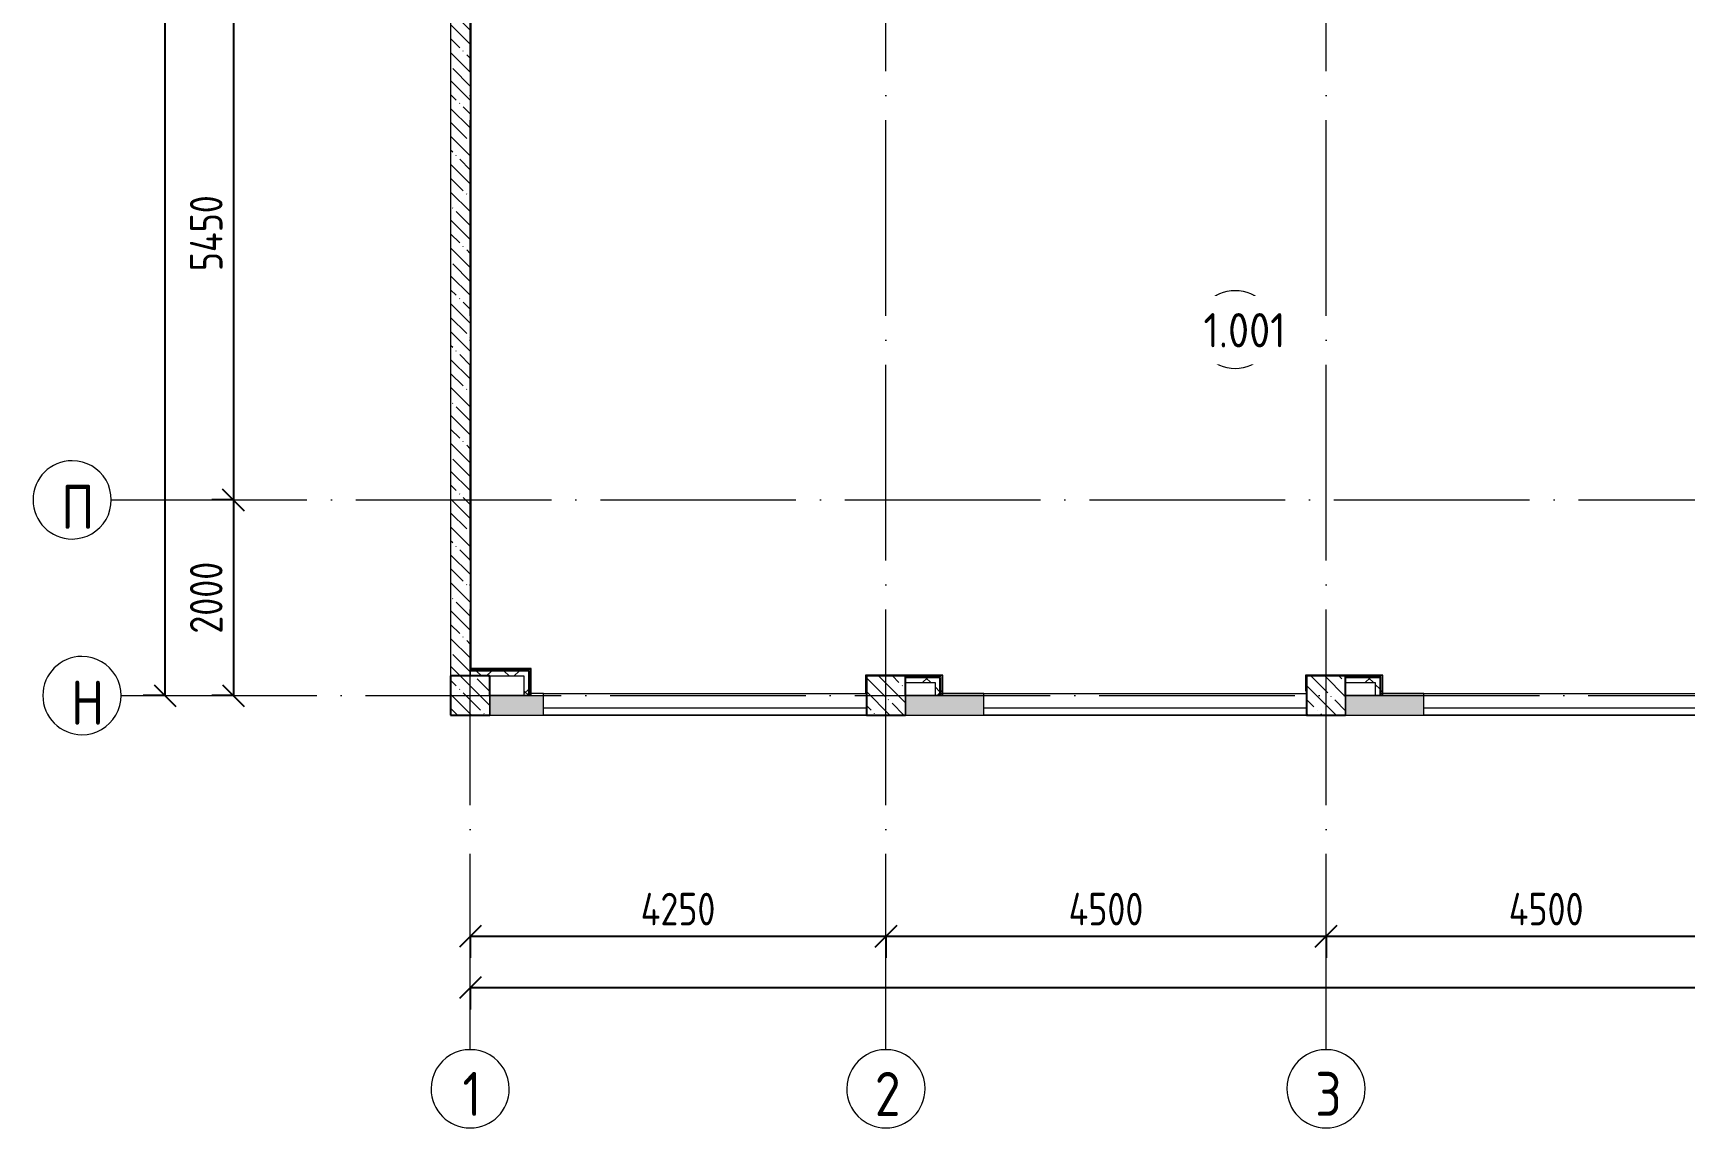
# Model space of a CAD drawing. Header units: millimetres. Extents: x -68946 to 288321, y -402657 to 324925.
# Drawn here: x -4469 to 12419, y 39106 to 50296 of the extents above; entities that cross this region are included whole.
import ezdxf

# ---------------------------------------------------------------- set-up
doc = ezdxf.new("R2010")
doc.units = ezdxf.units.MM
doc.linetypes.add('ADSK_Линия сетки', pattern=[2500, 2000, -250, 0, -250])
doc.layers.get('Defpoints').update_dxf_attribs({"color": 250})
for name, color, linetype, lineweight in [('A-____-____-DIMS', 250, 'Continuous', 9), ('A-AREA-____-IDEN', 250, 'Continuous', 9), ('A-GLAZ-____-MCUT', 250, 'Continuous', 9), ('A-GLAZ-____-OTLN', 250, 'Continuous', 5), ('A-WALL-____-MCUT', 250, 'Continuous', 13), ('A-WALL-____-PATT', 250, 'Continuous', 13), ('A-WALL-FNSH-MCUT', 250, 'Continuous', 13), ('I-WALL-____-OTLN', 250, 'Continuous', 9), ('S-COLS-____-MCUT', 250, 'Continuous', 25), ('S-COLS-____-OTLN', 250, 'Continuous', 9), ('S-GRID-____-IDEN', 250, 'Continuous', 9), ('S-GRID-____-OTLN', 250, 'Continuous', 9)]:
    doc.layers.add(name, color=color, linetype=linetype, lineweight=lineweight)
doc.styles.add('GOST Common', font='', dxfattribs={"width": 0.9, "height": 349.9999999999996})
doc.styles.add('ISOCPEUR_1', font='isocpeur.ttf', dxfattribs={"width": 0.9, "height": 249.9999999999997})
doc.styles.get("Standard").update_dxf_attribs({"font": 'ГОСТ тип А.ttf'})
doc.styles.get('GOST Common').set_extended_font_data('GOST Common')
doc.dimstyles.new('А3', dxfattribs={"dimtxt": 333, "dimasz": 222, "dimexe": 222, "dimexo": 111, "dimgap": 111, "dimtad": 1, "dimtoh": 1, "dimdec": 0, "dimrnd": 0.0015, "dimzin": 0, "dimdsep": 46, "dimtxsty": 'Standard', "dimblk": 'OBLIQUE', "dimcen": 0, "dimclrd": 7, "dimclre": 7, "dimclrt": 7, "dimadec": 0, "dimazin": 0, "dimtfac": 1, "dimtdec": 0, "dimtofl": 0, "dimtmove": 0, "dimatfit": 3, "dimfxl": 1, "dimtolj": 1, "dimtzin": 0, "dimarcsym": 0})
pattern_1 = [(135, (0, 0), (-142.5612123685822, -142.5612123685822), []), (135, (142.562, 0), (-142.5612123685822, -142.5612123685822), [252.016, -50.403, 3.353, -47.05])]
pattern_2 = [(45, (0, 0), (-141.4213562373095, 141.4213562373095), []), (135, (0, 0), (-141.4213562373095, -141.4213562373095), [])]

# ---------------------------------------------------------------- blocks, each defined once
blk = doc.blocks.new('Окно_СКБ_2Ст1 - Окно_СКБ_2Ст_3300_ОК1-V1-Кладочный план на отм_ 0_000_ Секция 1_')
at = {"layer": 'A-GLAZ-____-MCUT'}
for p, q in [((-1650.000000000005, -124.9999999999557), (1649.999999999991, -124.999999999961)), ((-1650.000000000005, -194.9999999999659), (1649.999999999991, -194.9999999999712))]:
    blk.add_line(p, q, dxfattribs=at)
at = {"layer": 'A-GLAZ-____-OTLN'}
for p, q in [((1649.999999999991, -124.9999999999609), (-1649.978078360016, -124.9999999999556)), ((-1649.978078360016, -194.9999999999657), (1649.999999999991, -194.999999999971))]:
    blk.add_line(p, q, dxfattribs=at)
blk = doc.blocks.new('Окно_СКБ_2Ст1 - Окно_СКБ_2Ст 3300_ОК2л-V2-Кладочный план на отм_ 0_000_ Секция 1_')
at = {"layer": 'A-GLAZ-____-MCUT'}
for p, q in [((-1650.000000000005, -124.9999999999557), (1649.999999999991, -124.999999999961)), ((-1650.000000000005, -194.9999999999659), (1649.999999999991, -194.9999999999712))]:
    blk.add_line(p, q, dxfattribs=at)
at = {"layer": 'A-GLAZ-____-OTLN'}
for p, q in [((1649.999999999991, -124.9999999999609), (-1649.978078357919, -124.9999999999556)), ((-1649.978078357919, -194.9999999999657), (1649.999999999991, -194.999999999971))]:
    blk.add_line(p, q, dxfattribs=at)
blk = doc.blocks.new('Окно_СКБ_2Ст1 - Окно_СКБ_2Ст_3300_ОК1-V23-Кладочный план на отм_ 0_000_ Секция 1_')
at = {"layer": 'A-GLAZ-____-MCUT'}
for p, q in [((-1650.000000000005, -124.9999999999557), (1649.999999999991, -124.999999999961)), ((-1650.000000000005, -194.9999999999659), (1649.999999999991, -194.9999999999712))]:
    blk.add_line(p, q, dxfattribs=at)
at = {"layer": 'A-GLAZ-____-OTLN'}
for p, q in [((1649.999999999991, -124.9999999999609), (-1649.957174871719, -124.9999999999556)), ((-1649.957174871719, -194.9999999999657), (1649.999999999991, -194.999999999971))]:
    blk.add_line(p, q, dxfattribs=at)
blk = doc.blocks.new('Ось сетки - Круг_Ø8 мм-39983606-Кладочный план на отм_ 0_000_ Секция 1_')
at = {"layer": 'S-GRID-____-IDEN'}
for centre, start, end in [((0, -2.710563210106287e-17), 359.9999999999996, 179.9999999999998), ((5.287437154777308e-16, -2.710563210106287e-17), 179.9999999999998, 359.9999999999993)]:
    blk.add_arc(centre, 4.000000000000003, start, end, dxfattribs=at)
blk = doc.blocks.new('_Oblique')
at = {"color": 0, "linetype": 'ByBlock', "lineweight": -2}
blk.add_line((-0.5, -0.5), (0.5, 0.5), dxfattribs=at)
blk = doc.blocks.new('DIMBLOCK4-Кладочный план на отм_ 0_000_ Секция 1_')
at = {"layer": 'A-____-____-DIMS', "color": 7, "lineweight": -2, "transparency": 16777216}
for p, q in [((-2431.996332540172, 50975.00058610467), (-2642.981231400102, 50975.00058610467)), ((-2420.981231400102, 50975.00058610467), (-2420.981231400101, 45525.00058610431)), ((-2431.99633254019, 45525.00058610431), (-2642.981231400101, 45525.00058610431))]:
    blk.add_line(p, q, dxfattribs=at)
at = {"layer": 'Defpoints', "color": 0, "transparency": 16777216}
for p in [(-2320.996332540172, 50975.00058610467), (-2420.981231400101, 45525.00058610431), (-2320.99633254019, 45525.00058610431)]:
    blk.add_point(p, dxfattribs=at)
at = {"layer": 'A-____-____-DIMS', "color": 7, "lineweight": -2, "transparency": 16777216, "xscale": 222, "yscale": 222, "zscale": 222}
for p, rotation in [((-2420.981231400102, 50975.00058610467), 90), ((-2420.981231400101, 45525.00058610431), 270)]:
    blk.add_blockref('_Oblique', p, dxfattribs=dict(at, rotation=rotation))
at = {"layer": 'A-____-____-DIMS', "color": 7, "transparency": 16777216, "insert": (-2698.481231400088, 48250.00058610448), "char_height": 333, "width": 2.566969078326065, "attachment_point": 5, "rotation": 90}
blk.add_mtext('\\A1;5450', dxfattribs=at)
blk = doc.blocks.new('DIMBLOCK5-Кладочный план на отм_ 0_000_ Секция 1_')
at = {"layer": 'A-____-____-DIMS', "color": 7, "lineweight": -2, "transparency": 16777216}
for p, q in [((-2431.99633254019, 45525.00058610431), (-2642.981231400108, 45525.00058610431)), ((-2420.981231400108, 45525.00058610431), (-2420.981231400107, 43525.00058610508)), ((-2431.996332540197, 43525.00058610508), (-2642.981231400107, 43525.00058610508))]:
    blk.add_line(p, q, dxfattribs=at)
at = {"layer": 'Defpoints', "color": 0, "transparency": 16777216}
for p in [(-2320.99633254019, 45525.00058610431), (-2420.981231400107, 43525.00058610508), (-2320.996332540197, 43525.00058610508)]:
    blk.add_point(p, dxfattribs=at)
at = {"layer": 'A-____-____-DIMS', "color": 7, "lineweight": -2, "transparency": 16777216, "xscale": 222, "yscale": 222, "zscale": 222}
for p, rotation in [((-2420.981231400108, 45525.00058610431), 90), ((-2420.981231400107, 43525.00058610508), 270)]:
    blk.add_blockref('_Oblique', p, dxfattribs=dict(at, rotation=rotation))
at = {"layer": 'A-____-____-DIMS', "color": 7, "transparency": 16777216, "insert": (-2698.481231400095, 44525.00058610469), "char_height": 333, "width": 2.483081199949397, "attachment_point": 5, "rotation": 90}
blk.add_mtext('\\A1;2000', dxfattribs=at)
blk = doc.blocks.new('DIMBLOCK6-Кладочный план на отм_ 0_000_ Секция 1_')
at = {"layer": 'A-____-____-DIMS', "color": 7, "lineweight": -2, "transparency": 16777216}
for p, q in [((-3131.99633254015, 58375.00058610441), (-3342.981231400245, 58375.00058610441)), ((-3120.981231400245, 58375.00058610441), (-3120.981231400241, 43525.00058610508)), ((-3131.996332540198, 43525.00058610508), (-3342.981231400241, 43525.00058610508))]:
    blk.add_line(p, q, dxfattribs=at)
at = {"layer": 'Defpoints', "color": 0, "transparency": 16777216}
for p in [(-3020.99633254015, 58375.00058610441), (-3120.981231400241, 43525.00058610508), (-3020.996332540197, 43525.00058610508)]:
    blk.add_point(p, dxfattribs=at)
at = {"layer": 'A-____-____-DIMS', "color": 7, "lineweight": -2, "transparency": 16777216, "xscale": 222, "yscale": 222, "zscale": 222}
for p, rotation in [((-3120.981231400245, 58375.00058610441), 90), ((-3120.981231400241, 43525.00058610508), 270)]:
    blk.add_blockref('_Oblique', p, dxfattribs=dict(at, rotation=rotation))
at = {"layer": 'A-____-____-DIMS', "color": 7, "transparency": 16777216, "insert": (-3398.481231400227, 50950.00058610474), "char_height": 333, "width": 3.003186045884744, "attachment_point": 5, "rotation": 90}
blk.add_mtext('\\A1;14850', dxfattribs=at)
blk = doc.blocks.new('DIMBLOCK7-Кладочный план на отм_ 0_000_ Секция 1_')
at = {"layer": 'A-____-____-DIMS', "color": 7, "lineweight": -2, "transparency": 16777216}
for p, q in [((1.264173571950975e-09, 41065.34513080867), (4250.000000002976, 41065.34513080867)), ((1.264172897470557e-09, 41054.33002966845), (1.264159978371504e-09, 40843.34513080867)), ((4250.000000002976, 41054.33002966843), (4250.000000002976, 40843.34513080867))]:
    blk.add_line(p, q, dxfattribs=at)
at = {"layer": 'Defpoints', "color": 0, "transparency": 16777216}
for p in [(1.264179694260292e-09, 41165.33002966845), (4250.000000002976, 41165.33002966843), (4250.000000002976, 41065.34513080867)]:
    blk.add_point(p, dxfattribs=at)
at = {"layer": 'A-____-____-DIMS', "color": 7, "lineweight": -2, "transparency": 16777216, "xscale": 222, "yscale": 222, "zscale": 222, "rotation": 180}
blk.add_blockref('_Oblique', (1.264173571950975e-09, 41065.34513080867), dxfattribs=at)
at = {"layer": 'A-____-____-DIMS', "color": 7, "lineweight": -2, "transparency": 16777216, "xscale": 222, "yscale": 222, "zscale": 222}
blk.add_blockref('_Oblique', (4250.000000002976, 41065.34513080867), dxfattribs=at)
at = {"layer": 'A-____-____-DIMS', "color": 7, "transparency": 16777216, "insert": (2125.00000000212, 41342.84513080867), "char_height": 333, "width": 2.566969078326065, "attachment_point": 5}
blk.add_mtext('\\A1;4250', dxfattribs=at)
blk = doc.blocks.new('DIMBLOCK8-Кладочный план на отм_ 0_000_ Секция 1_')
at = {"layer": 'A-____-____-DIMS', "color": 7, "lineweight": -2, "transparency": 16777216}
for p, q in [((4250.000000002976, 41065.34513080867), (8750.000000002976, 41065.34513080867)), ((4250.000000002976, 41054.33002966843), (4250.000000002976, 40843.34513080867)), ((8750.000000002976, 41054.33002966842), (8750.000000002976, 40843.34513080867))]:
    blk.add_line(p, q, dxfattribs=at)
at = {"layer": 'Defpoints', "color": 0, "transparency": 16777216}
for p in [(4250.000000002976, 41165.33002966843), (8750.000000002976, 41165.33002966842), (8750.000000002976, 41065.34513080867)]:
    blk.add_point(p, dxfattribs=at)
at = {"layer": 'A-____-____-DIMS', "color": 7, "lineweight": -2, "transparency": 16777216, "xscale": 222, "yscale": 222, "zscale": 222, "rotation": 180}
blk.add_blockref('_Oblique', (4250.000000002976, 41065.34513080867), dxfattribs=at)
at = {"layer": 'A-____-____-DIMS', "color": 7, "lineweight": -2, "transparency": 16777216, "xscale": 222, "yscale": 222, "zscale": 222}
blk.add_blockref('_Oblique', (8750.000000002976, 41065.34513080867), dxfattribs=at)
at = {"layer": 'A-____-____-DIMS', "color": 7, "transparency": 16777216, "insert": (6500.000000002976, 41342.84513080867), "char_height": 333, "width": 2.566969078326065, "attachment_point": 5}
blk.add_mtext('\\A1;4500', dxfattribs=at)
blk = doc.blocks.new('DIMBLOCK9-Кладочный план на отм_ 0_000_ Секция 1_')
at = {"layer": 'A-____-____-DIMS', "color": 7, "lineweight": -2, "transparency": 16777216}
for p, q in [((8750.000000002976, 41065.34513080867), (13250.00000000177, 41065.34513080867)), ((8750.000000002976, 41054.33002966842), (8750.000000002976, 40843.34513080867)), ((13250.00000000177, 41054.3300296684), (13250.00000000177, 40843.34513080867))]:
    blk.add_line(p, q, dxfattribs=at)
at = {"layer": 'Defpoints', "color": 0, "transparency": 16777216}
for p in [(8750.000000002976, 41165.33002966842), (13250.00000000177, 41165.3300296684), (13250.00000000177, 41065.34513080867)]:
    blk.add_point(p, dxfattribs=at)
at = {"layer": 'A-____-____-DIMS', "color": 7, "lineweight": -2, "transparency": 16777216, "xscale": 222, "yscale": 222, "zscale": 222, "rotation": 180}
blk.add_blockref('_Oblique', (8750.000000002976, 41065.34513080867), dxfattribs=at)
at = {"layer": 'A-____-____-DIMS', "color": 7, "lineweight": -2, "transparency": 16777216, "xscale": 222, "yscale": 222, "zscale": 222}
blk.add_blockref('_Oblique', (13250.00000000177, 41065.34513080867), dxfattribs=at)
at = {"layer": 'A-____-____-DIMS', "color": 7, "transparency": 16777216, "insert": (11000.00000000237, 41342.84513080867), "char_height": 333, "width": 2.566969078326065, "attachment_point": 5}
blk.add_mtext('\\A1;4500', dxfattribs=at)
blk = doc.blocks.new('DIMBLOCK22-Кладочный план на отм_ 0_000_ Секция 1_')
at = {"layer": 'A-____-____-DIMS', "color": 7, "lineweight": -2, "transparency": 16777216}
for p, q in [((1.256119747676818e-09, 40539.77833256664), (69150.00000000092, 40539.77833256664)), ((1.2561190731964e-09, 40528.76323142664), (1.256106154097347e-09, 40317.77833256664)), ((69150.00000000092, 40528.76323142641), (69150.00000000092, 40317.77833256664))]:
    blk.add_line(p, q, dxfattribs=at)
at = {"layer": 'Defpoints', "color": 0, "transparency": 16777216}
for p in [(1.256125869986136e-09, 40639.76323142664), (69150.00000000092, 40639.76323142641), (69150.00000000092, 40539.77833256664)]:
    blk.add_point(p, dxfattribs=at)
at = {"layer": 'A-____-____-DIMS', "color": 7, "lineweight": -2, "transparency": 16777216, "xscale": 222, "yscale": 222, "zscale": 222, "rotation": 180}
blk.add_blockref('_Oblique', (1.256119747676818e-09, 40539.77833256664), dxfattribs=at)
at = {"layer": 'A-____-____-DIMS', "color": 7, "lineweight": -2, "transparency": 16777216, "xscale": 222, "yscale": 222, "zscale": 222}
blk.add_blockref('_Oblique', (69150.00000000092, 40539.77833256664), dxfattribs=at)
at = {"layer": 'A-____-____-DIMS', "color": 7, "transparency": 16777216, "insert": (34575.00000000108, 40817.27833256664), "char_height": 333, "width": 2.919298167508075, "attachment_point": 5}
blk.add_mtext('\\A1;69150', dxfattribs=at)
blk = doc.blocks.new('AAR_СКБ_Марка_Помещения - Номер-17325395-Кладочный план на отм_ 0_000_ Секция 1_')
at = {"layer": 'A-AREA-____-IDEN'}
blk.add_circle((4.316872474784324e-17, 1.501677219884991), 4.000000000000004, dxfattribs=at)

msp = doc.modelspace()

# ---------------------------------------------------------------- hatches: boundary and pattern name
at = {"layer": 'A-WALL-____-PATT', "lineweight": 15}
h = msp.add_hatch(dxfattribs=at)
h.set_pattern_fill('FP_8', color=256, style=0, pattern_type=2)
h.set_pattern_definition(pattern_1)
h.paths.add_polyline_path([(-200.0219216387491, 43725.00058610502), (-0.02192163874912865, 43725.00058610502), (-0.02192163873721711, 50774.99999999955), (-200.0219216387383, 50774.99999999955), (-200.021921638747, 45126.58101473303)])
h = msp.add_hatch(dxfattribs=at)
h.set_pattern_fill('FP_28', color=42, style=0, pattern_type=2)
h.set_pattern_definition(pattern_2)
h.paths.add_polyline_path([(-0.02192163874912865, 43725.00058610502), (549.9780786660482, 43725.00058610502), (549.9780786660482, 43775.00058610502), (-0.02192163874912865, 43775.00058610502)])
h = msp.add_hatch(dxfattribs=at)
h.set_pattern_fill('FP_28', color=42, style=0, pattern_type=2)
h.set_pattern_definition(pattern_2)
h.paths.add_polyline_path([(581.0335760524517, 43525.00058610509), (599.9780786660488, 43525.00058610509), (599.9780786660488, 43775.00058610502), (549.9780786660482, 43775.00058610502), (549.9780786660482, 43525.00058610509)])
h = msp.add_hatch(dxfattribs=at)
h.set_pattern_fill('FP_28', color=42, style=0, pattern_type=2)
h.set_pattern_definition(pattern_2)
h.paths.add_polyline_path([(4449.978078361255, 43656.99999999953), (4802.581176168749, 43656.99999999953), (4802.581176168749, 43706.99999999953), (4449.978078361255, 43706.99999999953)])
h = msp.add_hatch(dxfattribs=at)
h.set_pattern_fill('FP_28', color=42, style=0, pattern_type=2)
h.set_pattern_definition(pattern_2)
h.paths.add_polyline_path([(4802.581176168749, 43525.00058610508), (4802.581176168749, 43656.99999999953), (4752.581176168752, 43656.99999999953), (4752.581176168752, 43525.00058610508)])
h = msp.add_hatch(dxfattribs=at)
h.set_pattern_fill('FP_28', color=42, style=0, pattern_type=2)
h.set_pattern_definition(pattern_2)
h.paths.add_polyline_path([(9252.581176168744, 43656.99999999952), (9252.58117616874, 43706.99999999951), (8949.978078361259, 43706.99999999951), (8949.97807836126, 43656.99999999952), (9102.340748064587, 43656.99999999952)])
h = msp.add_hatch(dxfattribs=at)
h.set_pattern_fill('FP_28', color=42, style=0, pattern_type=2)
h.set_pattern_definition(pattern_2)
h.paths.add_polyline_path([(9302.581176168744, 43525.00058610507), (9302.581176168744, 43706.99999999951), (9252.58117616874, 43706.99999999951), (9252.581176168744, 43525.00058610507)])
h = msp.add_hatch(dxfattribs=at)
h.set_pattern_fill('FP_9', color=256, style=0, pattern_type=2)
h.set_pattern_definition([(49.99999999999999, (0, 0), (364.3679291599551, -31.87829433463961), [38.1, -419.1]), (355, (0, 0), (-70.48585119027365, 382.1133031955085), [30.48, -335.28]), (100.451, (30.364, -2.657), (293.8850033319185, 350.2333756405837), [32.38, -356.18]), (46.184, (0, 101.6), (542.1584806148381, -84.08582678674355), [57.15, -628.65]), (96.636, (45.18, 94.59299999999999), (474.8048986471381, 494.8554198568314), [48.57, -534.27]), (351.184, (0, 101.6), (474.8101998134891, 494.8500824593995), [45.72, -502.92]), (21, (50.8, 76.2), (303.2284677223905, -204.530461821048), [38.1, -419.1]), (326, (50.8, 76.2), (123.6038908877798, 368.3760440832192), [30.48, -335.28]), (71.45100000000001, (76.069, 59.15600000000001), (426.8341253887271, 163.8427355717685), [32.38, -356.18]), (37.50000000000001, (0, 0), (6.176645655275919, 169.1101515830707), [16.764, -314.452, 16.764, -323.596, -336.55]), (37.50000000000001, (0, 0), (6.176645655275919, 169.1101515830707), [-671.576, 16.764, -319.786]), (7.499999999999999, (0, 0), (133.63887623219, 200.3614940037067), [16.764, -177.292, 16.764, -306.832, -128.27]), (7.499999999999999, (0, 0), (133.63887623219, 200.3614940037067), [-517.6519999999999, 16.764, -111.506]), (327.5, (-113.284, 0), (271.1818188053453, -11.45836264153357), [16.764, -110.236, 16.764, -379.476, -525.78]), (327.5, (-113.284, 0), (271.1818188053453, -11.45836264153357), [-523.24, 16.764, -509.016]), (317.5, (-164.084, 0), (296.2585102275035, 50.85284694862453), [16.764, -148.336, 16.764, -246.38, -373.38]), (317.5, (-164.084, 0), (296.2585102275035, 50.85284694862453), [-428.244, 16.764, -356.616])])
h.paths.add_polyline_path([(54349.97807836131, 43325.00058610483), (54349.97807836131, 43525.00058610483), (53550.00000000125, 43525.00058610483), (53550.00000000125, 43325.00058610484)])
h.paths.add_polyline_path([(51708.87660812528, 43325.00058610484), (51850.00000000126, 43325.00058610484), (51850.00000000126, 43525.00058610483), (51150.00000000125, 43525.00058610485), (51150.00000000125, 43325.00058610485)])
h.paths.add_polyline_path([(49849.9780783613, 43325.00058610485), (49849.9780783613, 43525.00058610485), (49050.00000000124, 43525.00058610485), (49050.00000000124, 43325.00058610485)])
h.paths.add_polyline_path([(45349.97807836127, 43325.00058610486), (45349.97807836127, 43525.00058610486), (44550.00000000124, 43525.00058610486), (44550.00000000124, 43325.00058610486)])
h.paths.add_polyline_path([(40849.97807836127, 43325.00058610488), (40849.97807836127, 43525.00058610488), (40050.00000000123, 43525.00058610488), (40050.00000000123, 43325.00058610488)])
h.paths.add_polyline_path([(36750.00000000124, 43325.00058610489), (36750.00000000124, 43525.00058610488), (36349.97807836127, 43525.00058610488), (36349.97807836127, 43325.00058610489)])
h.paths.add_polyline_path([(35550.00000000125, 43325.00058610489), (35949.97807836127, 43325.00058610489), (35949.97807836127, 43525.0005861049), (35550.00000000125, 43525.0005861049), (35550.00000000125, 43458.32339986469)])
h.paths.add_polyline_path([(33850.00000000125, 43325.00058610489), (33850.00000000125, 43525.0005861049), (33150.00000000124, 43525.0005861049), (33150.00000000124, 43325.00058610491)])
h.paths.add_polyline_path([(32250.00000000124, 43325.00058610491), (32250.00000000124, 43525.0005861049), (31449.97807836125, 43525.0005861049), (31449.97807836125, 43325.00058610491)])
h.paths.add_polyline_path([(26949.97807836126, 43325.00058610493), (27750.00000000124, 43325.00058610493), (27750.00000000124, 43525.00058610494), (26949.97807836126, 43525.00058610494), (26949.97807836126, 43458.32339986469)])
h.paths.add_polyline_path([(23250.00000000336, 43325.00058610493), (23250.00000000336, 43525.00058610494), (22449.97807836127, 43525.00058610495), (22449.97807836126, 43325.00058610494)])
h.paths.add_polyline_path([(18750.00000000123, 43325.00058610494), (18750.00000000123, 43525.00058610495), (17949.97807836126, 43525.00058610496), (17949.97807836126, 43325.00058610496)])
h.paths.add_polyline_path([(15850.00000000184, 43325.00058610496), (15850.00000000183, 43525.00058610496), (15150.00000000182, 43525.00058610496), (15150.00000000182, 43325.00058610496)])
h.paths.add_polyline_path([(14250.00000000182, 43325.00058610496), (14250.00000000182, 43525.00058610496), (13449.97807836125, 43525.00058610496), (13449.97807836126, 43325.00058610496)])
h.paths.add_polyline_path([(8949.978078361262, 43325.00058610498), (9750.00000000183, 43325.00058610498), (9750.00000000183, 43525.00058610499), (8949.978078361248, 43525.00058610499), (8949.978078361255, 43458.32339986469)])
h.paths.add_polyline_path([(5250.000000001221, 43325.00058610502), (5250.000000001221, 43525.000586105), (4449.978078361244, 43525.000586105), (4449.978078361253, 43325.00058610502)])
h.paths.add_polyline_path([(750.0209034895394, 43325.00058610502), (750.020903489548, 43525.00058610501), (199.9780783612271, 43525.00058610502), (199.9780783612357, 43325.00058610503)])
at = {"layer": 'I-WALL-____-OTLN'}
h = msp.add_hatch(dxfattribs=at)
h.set_pattern_fill('FP_28', color=30, style=0, pattern_type=2)
h.set_pattern_definition(pattern_2)
h.paths.add_polyline_path([(581.0335760524517, 43787.50058610502), (612.4780786660481, 43787.50058610502), (612.4780786660481, 43800.00058610501), (-0.02192163874912865, 43800.00058610501), (-0.02192163874912865, 43787.50058610503), (549.9780786660482, 43787.50058610502)])
h = msp.add_hatch(dxfattribs=at)
h.set_pattern_fill('FP_28', color=30, style=0, pattern_type=2)
h.set_pattern_definition(pattern_2)
h.paths.add_polyline_path([(549.9780786660482, 43775.00058610502), (599.9780786660488, 43775.00058610502), (599.9780786660488, 43787.50058610502), (-0.02192163874912865, 43787.50058610503), (-0.02192163874912865, 43775.00058610502), (31.27182301940985, 43775.00058610502)])
h = msp.add_hatch(dxfattribs=at)
h.set_pattern_fill('FP_28', color=30, style=0, pattern_type=2)
h.set_pattern_definition(pattern_2)
h.paths.add_polyline_path([(612.4780786660481, 43525.00058610509), (612.4780786660481, 43787.50058610502), (599.9780786660488, 43787.50058610502), (599.9780786660488, 43525.00058610509)])
h = msp.add_hatch(dxfattribs=at)
h.set_pattern_fill('FP_28', color=30, style=0, pattern_type=2)
h.set_pattern_definition(pattern_2)
h.paths.add_polyline_path([(624.9780786660485, 43525.00058610509), (624.9780786660485, 43800.00058610501), (612.4780786660481, 43800.00058610501), (612.4780786660481, 43525.00058610509)])
h = msp.add_hatch(dxfattribs=at)
h.set_pattern_fill('FP_28', color=30, style=0, pattern_type=2)
h.set_pattern_definition(pattern_2)
h.paths.add_polyline_path([(4815.081176168751, 43719.49999999953), (4827.58117616875, 43719.49999999953), (4827.58117616875, 43731.99999999953), (4449.978078361255, 43731.99999999953), (4449.978078361255, 43719.49999999955), (4704.246723800259, 43719.49999999954)])
h = msp.add_hatch(dxfattribs=at)
h.set_pattern_fill('FP_28', color=30, style=0, pattern_type=2)
h.set_pattern_definition(pattern_2)
h.paths.add_polyline_path([(4802.581176168749, 43706.99999999953), (4815.081176168751, 43706.99999999953), (4815.081176168751, 43719.49999999953), (4449.978078361255, 43719.49999999955), (4449.978078361255, 43706.99999999953), (4704.246723800259, 43706.99999999953)])
h = msp.add_hatch(dxfattribs=at)
h.set_pattern_fill('FP_28', color=30, style=0, pattern_type=2)
h.set_pattern_definition(pattern_2)
h.paths.add_polyline_path([(4815.081176168751, 43525.00058610508), (4815.081176168751, 43706.99999999953), (4802.581176168749, 43706.99999999953), (4802.581176168749, 43525.00058610508)])
h = msp.add_hatch(dxfattribs=at)
h.set_pattern_fill('FP_28', color=30, style=0, pattern_type=2)
h.set_pattern_definition(pattern_2)
h.paths.add_polyline_path([(4815.081176168751, 43525.00058610508), (4827.58117616875, 43525.00058610508), (4827.58117616875, 43719.49999999953), (4815.081176168751, 43719.49999999953), (4815.081176168751, 43557.13483515476)])
h = msp.add_hatch(dxfattribs=at)
h.set_pattern_fill('FP_28', color=30, style=0, pattern_type=2)
h.set_pattern_definition(pattern_2)
h.paths.add_polyline_path([(9315.081176168742, 43719.49999999951), (9315.08117616874, 43731.99999999951), (8949.97807836126, 43731.99999999951), (8949.97807836126, 43719.49999999951), (9302.581176168744, 43719.49999999951)])
h = msp.add_hatch(dxfattribs=at)
h.set_pattern_fill('FP_28', color=30, style=0, pattern_type=2)
h.set_pattern_definition(pattern_2)
h.paths.add_polyline_path([(9302.581176168744, 43706.99999999951), (9302.581176168744, 43719.49999999951), (8949.97807836126, 43719.49999999951), (8949.978078361259, 43706.99999999951), (9252.58117616874, 43706.99999999951)])
h = msp.add_hatch(dxfattribs=at)
h.set_pattern_fill('FP_28', color=30, style=0, pattern_type=2)
h.set_pattern_definition(pattern_2)
h.paths.add_polyline_path([(9302.581176168744, 43525.00058610507), (9315.081176168742, 43525.00058610507), (9315.08117616874, 43719.49999999951), (9302.581176168744, 43719.49999999951), (9302.581176168744, 43666.85560172323)])
h = msp.add_hatch(dxfattribs=at)
h.set_pattern_fill('FP_28', color=30, style=0, pattern_type=2)
h.set_pattern_definition(pattern_2)
h.paths.add_polyline_path([(9315.081176168742, 43525.00058610507), (9327.581176168744, 43525.00058610507), (9327.581176168744, 43731.99999999951), (9315.08117616874, 43731.99999999951), (9315.081176168742, 43557.13483515475)])
at = {"layer": 'S-COLS-____-OTLN', "lineweight": 5}
h = msp.add_hatch(dxfattribs=at)
h.set_pattern_fill('FP_8', color=256, style=0, pattern_type=2)
h.set_pattern_definition(pattern_1)
h.paths.add_polyline_path([(-200.0219216387502, 43324.99999999954), (199.9780783612455, 43324.99999999956), (199.9780783612455, 43724.99999999956), (-200.0219216387545, 43724.99999999956), (-200.0219216387513, 43458.32339986469)])
h = msp.add_hatch(dxfattribs=at)
h.set_pattern_fill('FP_8', color=256, style=0, pattern_type=2)
h.set_pattern_definition(pattern_1)
h.paths.add_polyline_path([(4049.978078361259, 43324.99999999953), (4449.978078361255, 43324.99999999954), (4449.978078361255, 43724.99999999953), (4049.978078361255, 43724.99999999953), (4049.978078361257, 43458.32339986469)])
h = msp.add_hatch(dxfattribs=at)
h.set_pattern_fill('FP_8', color=256, style=0, pattern_type=2)
h.set_pattern_definition(pattern_1)
h.paths.add_polyline_path([(8549.978078361262, 43324.99999999951), (8949.97807836126, 43324.99999999953), (8949.97807836126, 43724.99999999952), (8549.978078361259, 43724.99999999952), (8549.97807836126, 43458.32339986469)])

# ---------------------------------------------------------------- linework, layer by layer
at = {"layer": 'A-WALL-____-MCUT', "lineweight": 15}
for p, q in [((-200.0219216387385, 50774.99999999949), (-200.0219216387499, 43725.00058610497)), ((-0.02192163873846917, 50774.99999999949), (-0.02192163874980544, 43775.00058610497)), ((618.0209034895511, 43803.00058610497), (-0.02192163874967008, 43803.00058610497)), ((-0.02192163874970522, 43800.00058610497), (615.0209034895512, 43800.00058610497)), ((612.4780786660472, 43787.50058610498), (-0.02192163874980544, 43787.50058610499)), ((-0.02192163874980544, 43775.00058610497), (-0.02192163874980544, 43725.00058610497)), ((599.9780786660472, 43775.00058610497), (-0.02192163874980544, 43775.00058610497)), ((599.9780786660472, 43525.00058610504), (599.9780786660472, 43775.00058610497)), ((612.4780786660472, 43525.00058610504), (612.4780786660472, 43787.50058610498)), ((615.0209034895511, 43800.00058610497), (615.0209034895506, 43525.00058610496)), ((618.0209034895506, 43525.00058610496), (618.0209034895511, 43803.00058610497)), ((-200.0219216387499, 43725.00058610497), (549.9780786660472, 43725.00058610497)), ((549.9780786660472, 43725.00058610497), (549.9780786660472, 43525.00058610504)), ((4249.978078361288, 43731.99999999948), (4249.978078361288, 43734.99999999948)), ((4830.581176168746, 43734.99999999948), (4249.978078361288, 43734.99999999948)), ((4249.978078361288, 43731.99999999948), (4827.581176168746, 43731.99999999948)), ((4815.081176168745, 43719.49999999948), (4449.97807836125, 43719.4999999995)), ((4449.97807836125, 43706.99999999948), (4449.97807836125, 43656.99999999948)), ((4802.581176168745, 43706.99999999948), (4449.97807836125, 43706.99999999948)), ((4449.97807836125, 43656.99999999948), (4752.581176168745, 43656.99999999948)), ((4752.581176168745, 43656.99999999948), (4752.581176168745, 43525.00058610504)), ((4802.581176168745, 43525.00058610504), (4802.581176168745, 43706.99999999948)), ((4815.081176168745, 43525.00058610504), (4815.081176168745, 43719.49999999948)), ((4827.581176168746, 43731.99999999948), (4827.581176168745, 43525.00058610504)), ((4830.581176168745, 43525.00058610503), (4830.581176168746, 43734.99999999948)), ((8749.97807836129, 43731.99999999947), (8749.97807836129, 43734.99999999947)), ((9330.581176168731, 43734.99999999947), (8749.97807836129, 43734.99999999947)), ((8749.97807836129, 43731.99999999947), (9327.581176168731, 43731.99999999947)), ((9315.081176168733, 43719.49999999947), (8949.97807836125, 43719.49999999947)), ((8949.97807836125, 43706.99999999946), (8949.97807836125, 43656.99999999947)), ((9302.581176168733, 43706.99999999946), (8949.978078361248, 43706.99999999946)), ((8949.97807836125, 43656.99999999947), (9252.581176168733, 43656.99999999947)), ((9252.581176168731, 43656.99999999947), (9252.581176168733, 43525.00058610502)), ((9302.581176168733, 43525.00058610502), (9302.581176168733, 43706.99999999946)), ((9315.081176168731, 43525.00058610502), (9315.081176168731, 43719.49999999947)), ((9327.581176168731, 43731.99999999947), (9327.581176168731, 43525.00058610502)), ((9330.581176168731, 43525.00058610501), (9330.581176168731, 43734.99999999947)), ((615.0209034895506, 43525.00058610496), (199.978078361226, 43525.00058610498)), ((199.978078361226, 43525.00058610498), (199.9780783612347, 43325.00058610498)), ((618.0209034895506, 43525.00058610496), (615.0209034895506, 43525.00058610496)), ((618.0209034895506, 43525.00058610496), (750.0209034895464, 43525.00058610496)), ((750.0209034895372, 43325.00058610497), (750.0209034895458, 43525.00058610496)), ((5250.000000001215, 43525.00058610496), (4449.978078361239, 43525.00058610496)), ((4449.978078361239, 43525.00058610496), (4449.978078361248, 43325.00058610496)), ((5250.000000001215, 43325.00058610496), (5250.000000001215, 43525.00058610496)), ((9750.00000000182, 43525.00058610494), (8949.978078361239, 43525.00058610494)), ((8949.978078361239, 43525.00058610494), (8949.978078361255, 43325.00058610494)), ((9750.00000000182, 43325.00058610494), (9750.00000000182, 43525.00058610494)), ((199.9780783612347, 43325.00058610498), (750.0209034895372, 43325.00058610497)), ((4449.978078361248, 43325.00058610496), (5250.000000001215, 43325.00058610496)), ((8949.978078361255, 43325.00058610494), (9750.00000000182, 43325.00058610494))]:
    msp.add_line(p, q, dxfattribs=at)
at = {"layer": 'A-WALL-FNSH-MCUT', "lineweight": 15}
for p, q in [((9.978078361250244, 43800.00058610497), (9.978078361261495, 50764.9999999995)), ((624.9780786660472, 43800.00058610497), (615.0209034895512, 43800.00058610497)), ((624.9780786660472, 43525.00058610504), (624.9780786660472, 43800.00058610497)), ((4039.97807836125, 43734.99999999948), (4039.97807836125, 43545.00058610496)), ((4249.978078361288, 43734.99999999948), (4039.97807836125, 43734.99999999948)), ((4049.97807836125, 43545.00058610496), (4049.97807836125, 43724.99999999948)), ((4049.97807836125, 43724.99999999948), (4249.978078361288, 43724.99999999948)), ((4249.978078361288, 43724.99999999948), (4249.978078361288, 43731.99999999948)), ((4449.97807836125, 43731.99999999948), (4449.97807836125, 43706.99999999948)), ((8539.97807836125, 43734.99999999947), (8539.97807836125, 43575.00058610496)), ((8749.97807836129, 43734.99999999947), (8539.97807836125, 43734.99999999947)), ((8539.97807836125, 43575.00058610496), (8549.97807836125, 43575.00058610496)), ((8549.97807836125, 43575.00058610496), (8549.97807836125, 43724.99999999947)), ((8549.97807836125, 43724.99999999947), (8749.97807836129, 43724.99999999947)), ((8749.97807836129, 43724.99999999947), (8749.97807836129, 43731.99999999947)), ((8949.97807836125, 43731.99999999947), (8949.97807836125, 43706.99999999946)), ((750.0209034895464, 43545.00058610496), (618.0209034895506, 43545.00058610496)), ((750.0209034895464, 43525.00058610496), (750.0209034895464, 43545.00058610496)), ((4039.97807836125, 43545.00058610496), (4049.97807836125, 43545.00058610496)), ((5250.000000001213, 43545.00058610503), (4830.581176168745, 43545.00058610503)), ((5250.000000001213, 43525.00058610503), (5250.000000001213, 43545.00058610503)), ((9750.00000000182, 43545.00058610502), (9330.581176168731, 43545.00058610502)), ((9750.00000000182, 43525.00058610501), (9750.00000000182, 43545.00058610502))]:
    msp.add_line(p, q, dxfattribs=at)
at = {"layer": 'I-WALL-____-OTLN', "lineweight": 15}
for p, q in [((750.0209034895469, 43545.00058610496), (4039.97807836125, 43545.00058610496)), ((5250.000000001215, 43545.00058610503), (8539.97807836125, 43545.00058610502)), ((9750.000000001819, 43545.00058610502), (13040.00000000182, 43545.00058610501)), ((4049.978078361255, 43325.00058610496), (750.0209034895458, 43325.00058610497)), ((8549.978078361253, 43325.00058610494), (5250.000000001215, 43325.00058610496)), ((13049.97807836126, 43325.00058610493), (9750.00000000182, 43325.00058610494))]:
    msp.add_line(p, q, dxfattribs=at)
at = {"layer": 'S-COLS-____-MCUT'}
for p, q in [((199.9780783612447, 43724.99999999951), (-200.0219216387552, 43724.99999999951)), ((-200.0219216387552, 43724.99999999951), (-200.0219216387509, 43324.99999999951)), ((199.9780783612447, 43525.00058610498), (199.9780783612447, 43724.99999999951)), ((4449.97807836125, 43724.99999999948), (4049.97807836125, 43724.99999999948)), ((4049.97807836125, 43724.99999999948), (4049.978078361255, 43324.99999999949)), ((4449.97807836125, 43525.00058610496), (4449.97807836125, 43724.99999999948)), ((8949.97807836125, 43724.99999999947), (8549.97807836125, 43724.99999999947)), ((8549.97807836125, 43724.99999999947), (8549.978078361253, 43324.99999999947)), ((8949.97807836125, 43525.00058610494), (8949.97807836125, 43724.99999999947)), ((-200.0219216387509, 43324.99999999951), (199.9780783612448, 43324.99999999951)), ((4049.978078361255, 43324.99999999949), (4449.97807836125, 43324.9999999995)), ((8549.978078361253, 43324.99999999947), (8949.97807836125, 43324.99999999948))]:
    msp.add_line(p, q, dxfattribs=at)
at = {"layer": 'S-COLS-____-OTLN'}
for p, q in [((199.9780783612447, 43324.99999999951), (199.9780783612447, 43525.00058610498)), ((4449.97807836125, 43324.9999999995), (4449.97807836125, 43525.00058610496)), ((8949.97807836125, 43324.99999999948), (8949.97807836125, 43525.00058610494))]:
    msp.add_line(p, q, dxfattribs=at)
at = {"layer": 'S-GRID-____-OTLN', "linetype": 'ADSK_Линия сетки'}
for p, q in [((1.260442468039561e-09, 39906.02814632404), (1.329250597424784e-09, 61202.00513045813)), ((4250.000000002972, 39906.02814632402), (4250.000000003041, 61202.00513045811)), ((8750.000000002972, 39906.02814632401), (8750.000000003041, 61202.00513045811)), ((-3669.368297135187, 45525.0005861043), (72376.02884583997, 45525.00058610406)), ((-3569.551215635372, 43525.00058610507), (72376.02884583996, 43525.00058610482))]:
    msp.add_line(p, q, dxfattribs=at)

# ---------------------------------------------------------------- block references
at = {"layer": 'A-AREA-____-IDEN', "xscale": 99.99999999999993, "yscale": 99.99999999999993, "zscale": 99.99999999999993}
msp.add_blockref('AAR_СКБ_Марка_Помещения - Номер-17325395-Кладочный план на отм_ 0_000_ Секция 1_', (7820.606851339909, 47115.21084958653), dxfattribs=at)
at = {"layer": 'A-GLAZ-____-OTLN', "rotation": 180}
for name, p in [('Окно_СКБ_2Ст1 - Окно_СКБ_2Ст_3300_ОК1-V23-Кладочный план на отм_ 0_000_ Секция 1_', (2400.020903489535, 43200.00058610497)), ('Окно_СКБ_2Ст1 - Окно_СКБ_2Ст 3300_ОК2л-V2-Кладочный план на отм_ 0_000_ Секция 1_', (6900.000000001203, 43200.00058610496)), ('Окно_СКБ_2Ст1 - Окно_СКБ_2Ст_3300_ОК1-V1-Кладочный план на отм_ 0_000_ Секция 1_', (11400.00000000181, 43200.00058610494))]:
    msp.add_blockref(name, p, dxfattribs=at)
at = {"layer": 'S-GRID-____-IDEN', "xscale": 99.99999999999993, "yscale": 99.99999999999993, "zscale": 99.99999999999993, "rotation": 269.9999999999994}
for p in [(-4069.368297135185, 45525.00058610426), (-3969.551215635369, 43525.00058610503)]:
    msp.add_blockref('Ось сетки - Круг_Ø8 мм-39983606-Кладочный план на отм_ 0_000_ Секция 1_', p, dxfattribs=at)
at = {"layer": 'S-GRID-____-IDEN', "xscale": 99.99999999999993, "yscale": 99.99999999999993, "zscale": 99.99999999999993}
for p in [(0, 39506.02814632401), (4250.000000002968, 39506.028146324), (8750.000000002967, 39506.02814632397)]:
    msp.add_blockref('Ось сетки - Круг_Ø8 мм-39983606-Кладочный план на отм_ 0_000_ Секция 1_', p, dxfattribs=at)

# ---------------------------------------------------------------- texts
at = {"layer": 'S-GRID-____-IDEN', "color": 18, "true_color": 0x000000, "char_height": 450, "attachment_point": 1, "style": 'GOST Common'}
for s, insert, width in [('\\fGOST Common|b0|i0|c204|p34|;\\W.9;П', (-4182.691189951101, 45677.58749937121), 310.2530624999997), ('\\fGOST Common|b0|i0|c204|p34|;\\W.9;Н', (-4082.874108451285, 43677.58749937198), 310.2530624999997), ('\\fGOST Common|b0|i0|c204|p34|;\\W.9;1', (-78.23066326569531, 39678.56150350809), 187.5948749999998), ('\\fGOST Common|b0|i0|c204|p34|;\\W.9;2', (4136.219336736013, 39678.56150350808), 274.1771249999998), ('\\fGOST Common|b0|i0|c204|p34|;\\W.9;3', (8638.919336736011, 39678.56150350806), 266.9619374999997)]:
    msp.add_mtext(s, dxfattribs=dict(at, insert=insert, width=width))

# ---------------------------------------------------------------- dimensions: what is measured, and where the dimension line sits
at = {"layer": 'A-____-____-DIMS'}
for base, p1, p2, picture, middle in [((-3120.981231400241, 43525.00058610508), (-3020.996332540149, 58375.00058610438), (-3020.996332540196, 43525.00058610507), 'DIMBLOCK6-Кладочный план на отм_ 0_000_ Секция 1_', (-3398.481231400227, 50950.00058610474)), ((-2420.981231400101, 45525.00058610431), (-2320.996332540171, 50975.00058610464), (-2320.99633254019, 45525.0005861043), 'DIMBLOCK4-Кладочный план на отм_ 0_000_ Секция 1_', (-2698.481231400088, 48250.00058610448)), ((-2420.981231400107, 43525.00058610508), (-2320.99633254019, 45525.0005861043), (-2320.996332540196, 43525.00058610507), 'DIMBLOCK5-Кладочный план на отм_ 0_000_ Секция 1_', (-2698.481231400095, 44525.00058610469))]:
    dim = msp.add_linear_dim(base=base, p1=p1, p2=p2, angle=89.99999999999991, dimstyle='А3', dxfattribs=at)
    dim.commit()
    dim.dimension.update_dxf_attribs({"geometry": picture, "text_midpoint": middle})
for base, p1, p2, picture, middle in [((4250.000000002976, 41065.34513080867), (1.264179694260292e-09, 41165.33002966845), (4250.000000002976, 41165.33002966843), 'DIMBLOCK7-Кладочный план на отм_ 0_000_ Секция 1_', (2125.00000000212, 41342.84513080867)), ((8750.000000002976, 41065.34513080867), (4250.000000002976, 41165.33002966843), (8750.000000002976, 41165.33002966842), 'DIMBLOCK8-Кладочный план на отм_ 0_000_ Секция 1_', (6500.000000002976, 41342.84513080867)), ((13250.00000000177, 41065.34513080867), (8750.000000002976, 41165.33002966842), (13250.00000000177, 41165.3300296684), 'DIMBLOCK9-Кладочный план на отм_ 0_000_ Секция 1_', (11000.00000000237, 41342.84513080867)), ((69150.00000000092, 40539.77833256664), (1.256125869986136e-09, 40639.76323142664), (69150.00000000092, 40639.76323142641), 'DIMBLOCK22-Кладочный план на отм_ 0_000_ Секция 1_', (34575.00000000108, 40817.27833256664))]:
    dim = msp.add_linear_dim(base=base, p1=p1, p2=p2, dimstyle='А3', dxfattribs=at)
    dim.commit()
    dim.dimension.update_dxf_attribs({"geometry": picture, "text_midpoint": middle})

# ---------------------------------------------------------------- next in the draw order: texts
at = {"layer": 'A-AREA-____-IDEN', "insert": (7496.632676500994, 47433.94137337607), "char_height": 350, "width": 743.1643124999991, "attachment_point": 1, "style": 'ISOCPEUR_1', "bg_fill": 3, "box_fill_scale": 1.5, "bg_fill_color": 256, "bg_fill_transparency": 0}
msp.add_mtext('1.001', dxfattribs=at)

doc.saveas('drawing.dxf')
